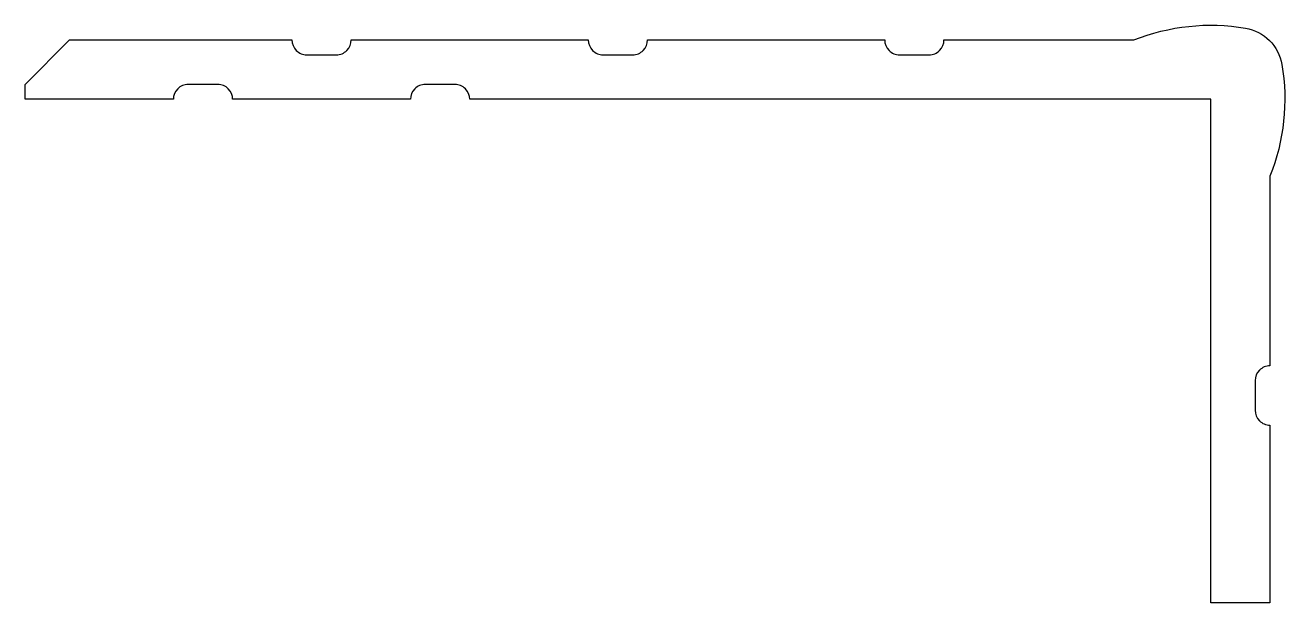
# Model space of a CAD drawing. Extents: x 29.6 to 72.1, y 260.2 to 279.7.
import ezdxf

# ---------------------------------------------------------------- set-up
doc = ezdxf.new("R2010")
doc.units = 0
doc.header["$LTSCALE"] = 15
doc.layers.get('0').update_dxf_attribs({"linetype": 'CONTINUOUS'})

msp = doc.modelspace()

# ---------------------------------------------------------------- linework, layer by layer
msp.add_lwpolyline([(44.631, 277.248, 0.414214), (44.131, 277.748), (43.131, 277.748, 0.414214), (42.631, 277.248), (36.631, 277.248, 0.414214), (36.131, 277.748), (35.131, 277.748, 0.414214), (34.631, 277.248), (29.631, 277.248), (29.631, 277.748), (31.131, 279.248), (38.631, 279.248, 0.414214), (39.131, 278.748), (40.131, 278.748, 0.414214), (40.631, 279.248), (48.631, 279.248, 0.414214), (49.131, 278.748), (50.131, 278.748, 0.414214), (50.631, 279.248), (58.631, 279.248, 0.414214), (59.131, 278.748), (60.131, 278.748, 0.414214), (60.631, 279.248), (67.033, 279.248, -0.138044), (70.805, 279.649, -0.318641), (72.032, 278.422, -0.138044), (71.631, 274.65), (71.631, 268.248, 0.414214), (71.131, 267.748), (71.131, 266.748, 0.414214), (71.631, 266.248), (71.631, 260.248), (69.631, 260.248), (69.631, 277.248)], format="xyb", close=True)

doc.saveas('drawing.dxf')
